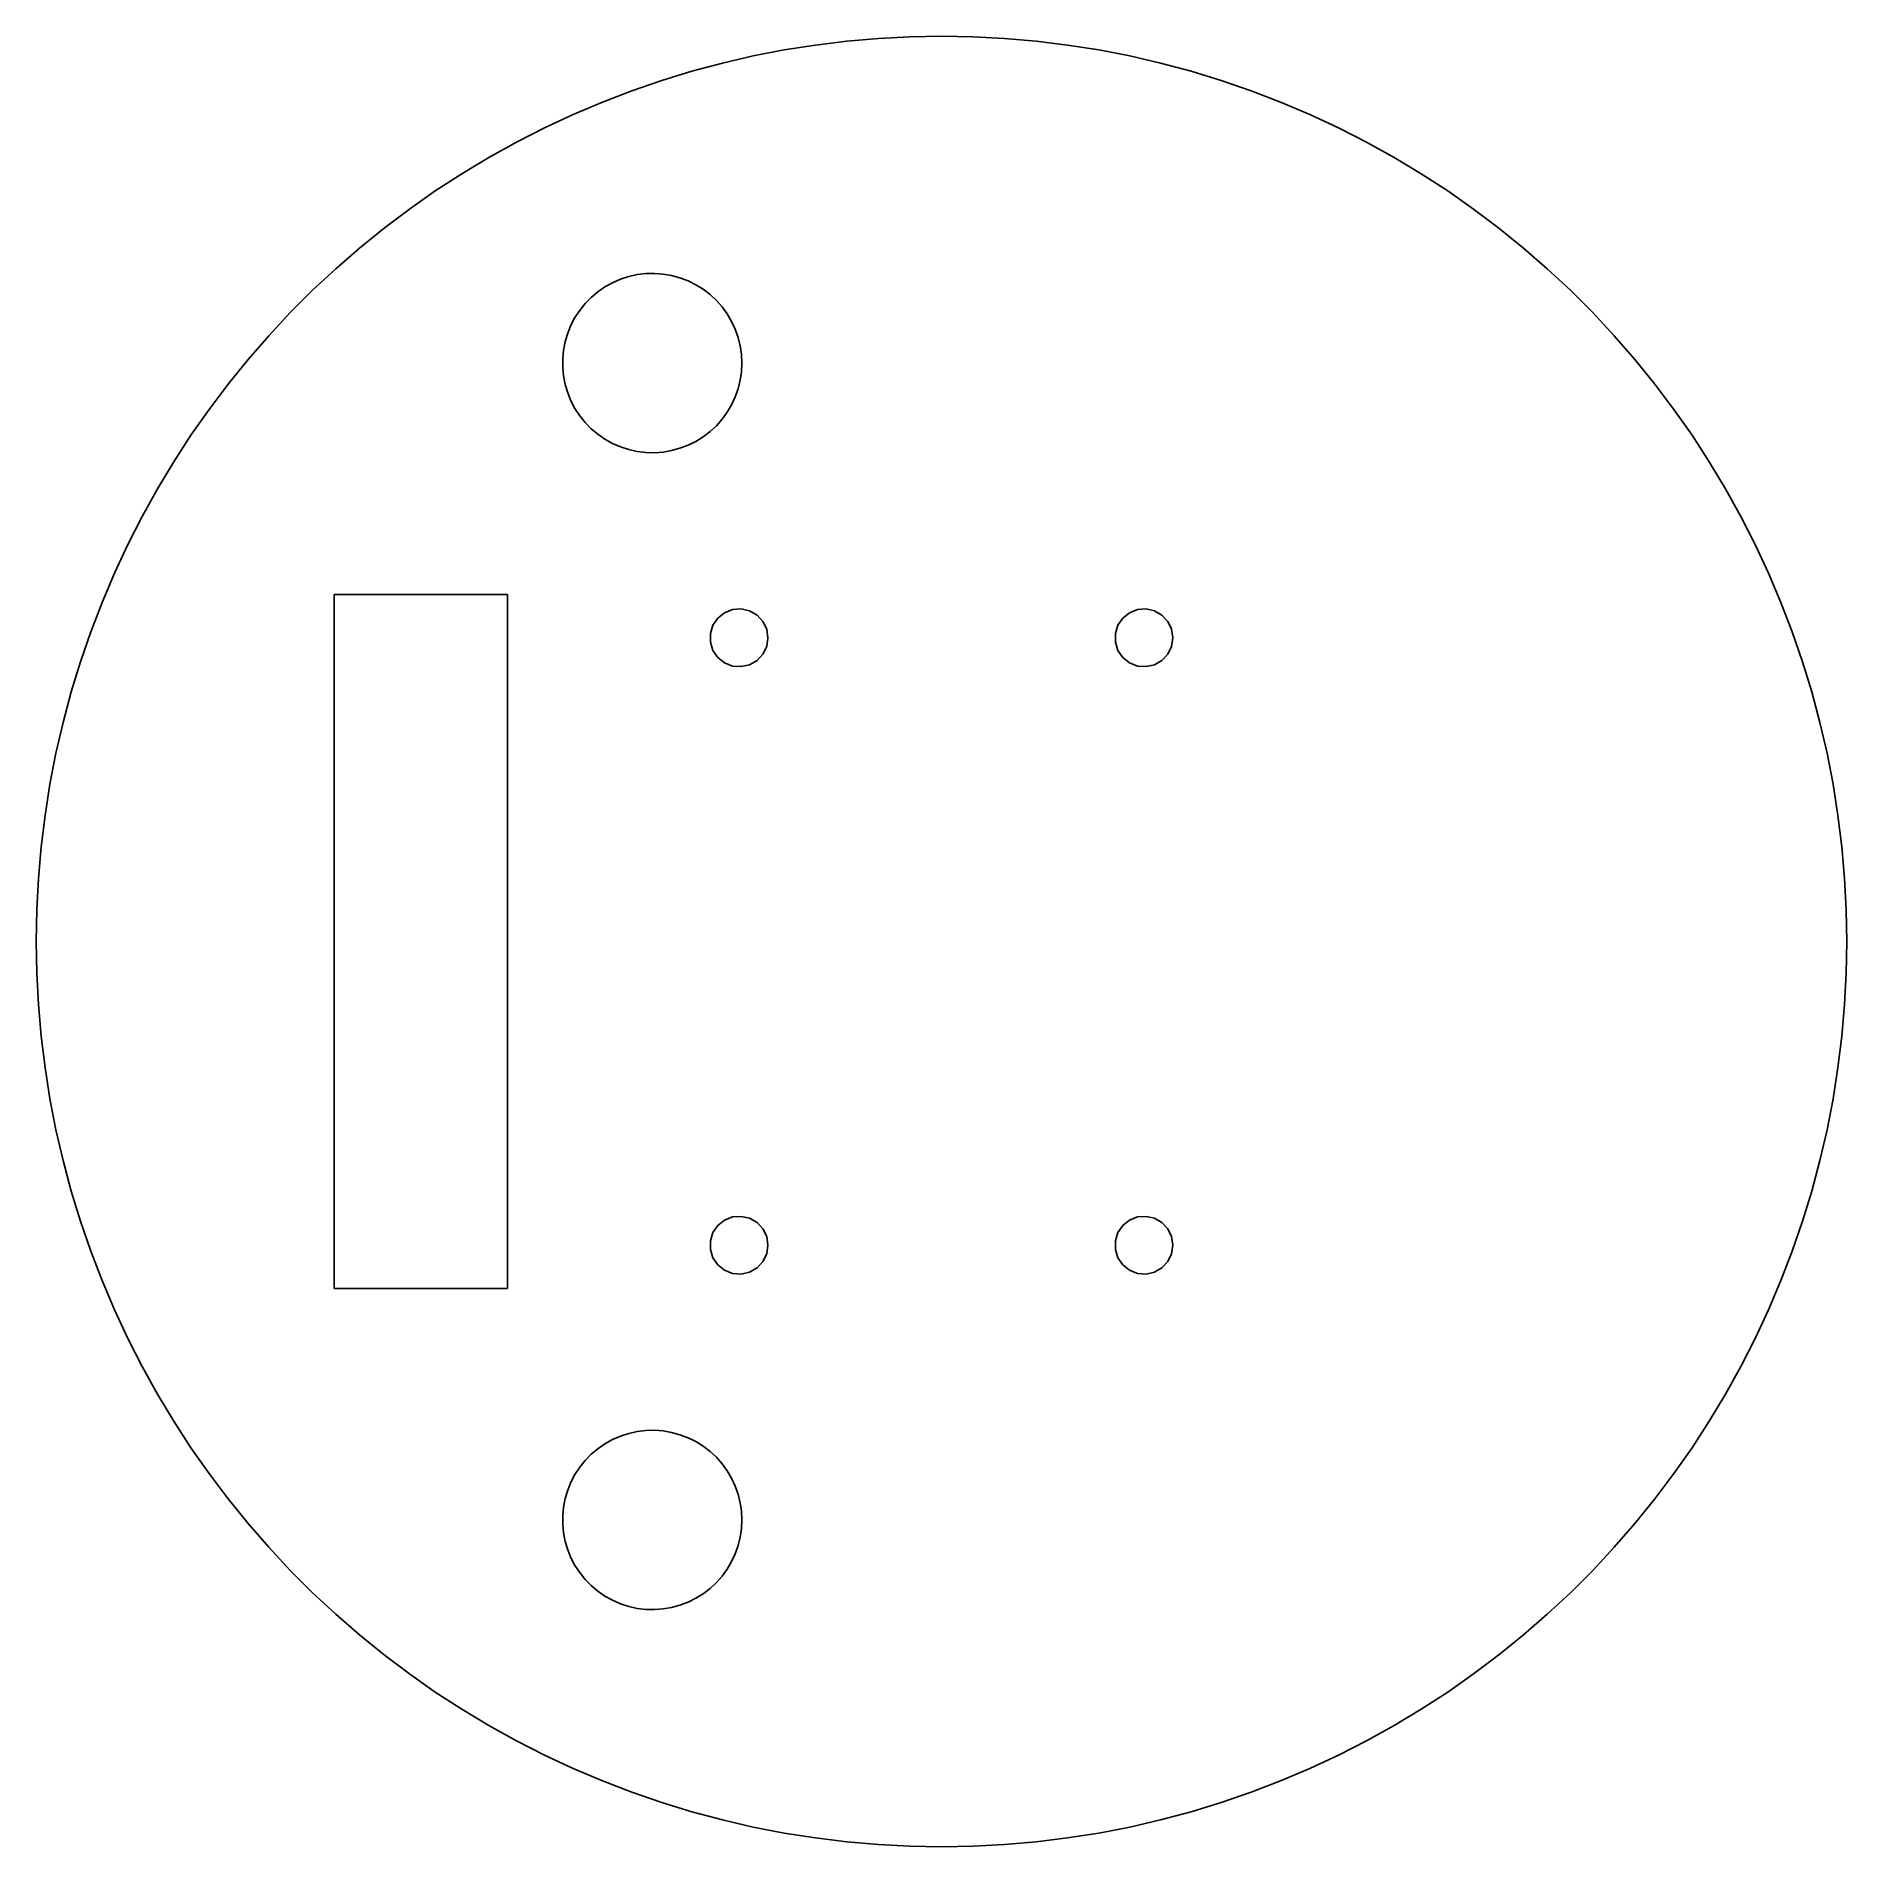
# Model space of a CAD drawing. Header units: metres. Extents: x -31.3 to 31.3, y -31.3 to 31.3.
import ezdxf

# ---------------------------------------------------------------- set-up
doc = ezdxf.new("R2010")
doc.units = ezdxf.units.M

msp = doc.modelspace()

# ---------------------------------------------------------------- linework, layer by layer
for p, q in [((0, 31.3), (-1.09235, 31.2809)), ((1.09235, 31.2809), (0, 31.3)), ((-5.43518, 30.8245), (-6.50763, 30.616)), ((-4.35611, 30.9954), (-5.43518, 30.8245)), ((-3.27173, 31.1285), (-4.35611, 30.9954)), ((-2.18336, 31.2238), (-3.27173, 31.1285)), ((-1.09235, 31.2809), (-2.18336, 31.2238)), ((2.18336, 31.2238), (1.09235, 31.2809)), ((3.27173, 31.1285), (2.18336, 31.2238)), ((4.35611, 30.9954), (3.27173, 31.1285)), ((5.43518, 30.8245), (4.35611, 30.9954)), ((6.50763, 30.616), (5.43518, 30.8245)), ((-8.62744, 30.0875), (-9.67223, 29.7681)), ((-7.57214, 30.3703), (-8.62744, 30.0875)), ((-6.50763, 30.616), (-7.57214, 30.3703)), ((7.57214, 30.3703), (6.50763, 30.616)), ((8.62744, 30.0875), (7.57214, 30.3703)), ((9.67223, 29.7681), (8.62744, 30.0875)), ((-9.67223, 29.7681), (-10.7052, 29.4124)), ((10.7052, 29.4124), (9.67223, 29.7681)), ((-11.7252, 29.0208), (-12.7309, 28.594)), ((-10.7052, 29.4124), (-11.7252, 29.0208)), ((11.7252, 29.0208), (10.7052, 29.4124)), ((12.7309, 28.594), (11.7252, 29.0208)), ((-12.7309, 28.594), (-13.721, 28.1322)), ((13.721, 28.1322), (12.7309, 28.594)), ((-14.6945, 27.6362), (-15.65, 27.1066)), ((-13.721, 28.1322), (-14.6945, 27.6362)), ((14.6945, 27.6362), (13.721, 28.1322)), ((15.65, 27.1066), (14.6945, 27.6362)), ((-15.65, 27.1066), (-16.5865, 26.5439)), ((16.5865, 26.5439), (15.65, 27.1066)), ((-16.5865, 26.5439), (-17.5027, 25.9489)), ((17.5027, 25.9489), (16.5865, 26.5439)), ((-17.5027, 25.9489), (-18.3977, 25.3222)), ((18.3977, 25.3222), (17.5027, 25.9489)), ((-18.3977, 25.3222), (-19.2702, 24.6647)), ((19.2702, 24.6647), (18.3977, 25.3222)), ((-19.2702, 24.6647), (-20.1192, 23.9772)), ((20.1192, 23.9772), (19.2702, 24.6647)), ((-20.1192, 23.9772), (-20.9438, 23.2604)), ((20.9438, 23.2604), (20.1192, 23.9772)), ((-20.9438, 23.2604), (-21.7428, 22.5153)), ((21.7428, 22.5153), (20.9438, 23.2604)), ((-11.8822, 22.4632), (-11.6357, 22.6333)), ((-11.6357, 22.6333), (-11.3739, 22.7789)), ((-11.3739, 22.7789), (-11.0993, 22.8985)), ((-11.0993, 22.8985), (-10.8144, 22.9911)), ((-10.8144, 22.9911), (-10.5219, 23.0557)), ((-10.5219, 23.0557), (-10.2245, 23.0918)), ((-10.2245, 23.0918), (-9.92508, 23.0991)), ((-9.92508, 23.0991), (-9.62633, 23.0774)), ((-9.62633, 23.0774), (-9.33105, 23.027)), ((-9.33105, 23.027), (-9.04204, 22.9483)), ((-9.04204, 22.9483), (-8.76196, 22.8421)), ((-8.76196, 22.8421), (-8.49344, 22.7093)), ((-8.49344, 22.7093), (-8.239, 22.5512)), ((-8.239, 22.5512), (-8.00098, 22.3694)), ((-21.7428, 22.5153), (-22.5153, 21.7428)), ((-12.5079, 21.8221), (-12.3204, 22.0557)), ((-12.3204, 22.0557), (-12.1111, 22.27)), ((-12.1111, 22.27), (-11.8822, 22.4632)), ((-8.00098, 22.3694), (-7.78163, 22.1654)), ((-7.78163, 22.1654), (-7.58301, 21.9412)), ((-7.58301, 21.9412), (-7.40694, 21.6988)), ((22.5153, 21.7428), (21.7428, 22.5153)), ((-22.5153, 21.7428), (-23.2604, 20.9438)), ((-12.9243, 21.0289), (-12.8113, 21.3063)), ((-12.8113, 21.3063), (-12.6721, 21.5716)), ((-12.6721, 21.5716), (-12.5079, 21.8221)), ((-7.40694, 21.6988), (-7.25508, 21.4406)), ((-7.25508, 21.4406), (-7.12885, 21.169)), ((23.2604, 20.9438), (22.5153, 21.7428)), ((-23.2604, 20.9438), (-23.9772, 20.1192)), ((-13.0675, 20.4479), (-13.0099, 20.7419)), ((-13.0099, 20.7419), (-12.9243, 21.0289)), ((-7.12885, 21.169), (-7.02943, 20.8864)), ((-7.02943, 20.8864), (-6.95775, 20.5956)), ((23.9772, 20.1192), (23.2604, 20.9438)), ((-23.9772, 20.1192), (-24.6647, 19.2702)), ((-13.0964, 20.1498), (-13.0675, 20.4479)), ((-13.0964, 19.8502), (-13.0964, 20.1498)), ((-6.95775, 20.5956), (-6.91446, 20.2992)), ((-6.91446, 20.2992), (-6.89999, 20)), ((24.6647, 19.2702), (23.9772, 20.1192)), ((-13.0675, 19.5521), (-13.0964, 19.8502)), ((-13.0099, 19.2581), (-13.0675, 19.5521)), ((-6.91446, 19.7008), (-6.95775, 19.4044)), ((-6.89999, 20), (-6.91446, 19.7008)), ((-24.6647, 19.2702), (-25.3222, 18.3977)), ((-12.9243, 18.9711), (-13.0099, 19.2581)), ((-12.8113, 18.6936), (-12.9243, 18.9711)), ((-7.12885, 18.831), (-7.25508, 18.5594)), ((-7.02943, 19.1136), (-7.12885, 18.831)), ((-6.95775, 19.4044), (-7.02943, 19.1136)), ((25.3222, 18.3977), (24.6647, 19.2702)), ((-25.3222, 18.3977), (-25.9489, 17.5027)), ((-12.6721, 18.4284), (-12.8113, 18.6936)), ((-12.5079, 18.1779), (-12.6721, 18.4284)), ((-12.3204, 17.9443), (-12.5079, 18.1779)), ((-7.40694, 18.3011), (-7.58301, 18.0588)), ((-7.25508, 18.5594), (-7.40694, 18.3011)), ((25.9489, 17.5027), (25.3222, 18.3977)), ((-12.1111, 17.73), (-12.3204, 17.9443)), ((-11.8822, 17.5368), (-12.1111, 17.73)), ((-11.6357, 17.3666), (-11.8822, 17.5368)), ((-8.00098, 17.6306), (-8.239, 17.4487)), ((-7.78163, 17.8346), (-8.00098, 17.6306)), ((-7.58301, 18.0588), (-7.78163, 17.8346)), ((-25.9489, 17.5027), (-26.5439, 16.5865)), ((-11.3739, 17.2211), (-11.6357, 17.3666)), ((-11.0993, 17.1014), (-11.3739, 17.2211)), ((-10.8144, 17.0089), (-11.0993, 17.1014)), ((-10.5219, 16.9442), (-10.8144, 17.0089)), ((-10.2245, 16.9081), (-10.5219, 16.9442)), ((-9.92508, 16.9009), (-10.2245, 16.9081)), ((-9.62633, 16.9226), (-9.92508, 16.9009)), ((-9.33105, 16.973), (-9.62633, 16.9226)), ((-9.04204, 17.0517), (-9.33105, 16.973)), ((-8.76196, 17.1579), (-9.04204, 17.0517)), ((-8.49344, 17.2907), (-8.76196, 17.1579)), ((-8.239, 17.4487), (-8.49344, 17.2907)), ((26.5439, 16.5865), (25.9489, 17.5027)), ((-26.5439, 16.5865), (-27.1066, 15.65)), ((27.1066, 15.65), (26.5439, 16.5865)), ((-27.1066, 15.65), (-27.6362, 14.6945)), ((27.6362, 14.6945), (27.1066, 15.65)), ((-27.6362, 14.6945), (-28.1322, 13.721)), ((28.1322, 13.721), (27.6362, 14.6945)), ((-28.1322, 13.721), (-28.594, 12.7309)), ((28.594, 12.7309), (28.1322, 13.721)), ((-28.594, 12.7309), (-29.0208, 11.7252)), ((29.0208, 11.7252), (28.594, 12.7309)), ((-21, -12), (-21, 12)), ((-21, 12), (-15, 12)), ((-15, 12), (-15, -12)), ((-29.0208, 11.7252), (-29.4124, 10.7052)), ((-7.73305, 11.1802), (-7.5, 11.366)), ((-7.5, 11.366), (-7.22252, 11.4749)), ((-7.22252, 11.4749), (-6.92526, 11.4972)), ((-6.92526, 11.4972), (-6.63466, 11.4309)), ((-6.63466, 11.4309), (-6.3765, 11.2818)), ((-6.3765, 11.2818), (-6.17375, 11.0633)), ((6.26694, 11.1802), (6.5, 11.366)), ((6.5, 11.366), (6.77747, 11.4749)), ((6.77747, 11.4749), (7.07472, 11.4972)), ((7.07472, 11.4972), (7.36533, 11.4309)), ((7.36533, 11.4309), (7.62349, 11.2818)), ((7.62349, 11.2818), (7.82623, 11.0633)), ((29.4124, 10.7052), (29.0208, 11.7252)), ((-29.4124, 10.7052), (-29.7681, 9.67223)), ((-7.98883, 10.649), (-7.90096, 10.9339)), ((-7.98883, 10.351), (-7.98883, 10.649)), ((-7.90096, 10.9339), (-7.73305, 11.1802)), ((-6.17375, 11.0633), (-6.04442, 10.7948)), ((-6.04442, 10.7948), (-6, 10.5)), ((6.01115, 10.649), (6.09903, 10.9339)), ((6.01115, 10.351), (6.01115, 10.649)), ((6.09903, 10.9339), (6.26694, 11.1802)), ((7.82623, 11.0633), (7.95557, 10.7948)), ((7.95557, 10.7948), (8, 10.5)), ((29.7681, 9.67223), (29.4124, 10.7052)), ((-7.90096, 10.0661), (-7.98883, 10.351)), ((-7.73305, 9.81982), (-7.90096, 10.0661)), ((-6.04442, 10.2052), (-6.17375, 9.93668)), ((-6, 10.5), (-6.04442, 10.2052)), ((6.09903, 10.0661), (6.01115, 10.351)), ((6.26694, 9.81982), (6.09903, 10.0661)), ((7.95557, 10.2052), (7.82623, 9.93668)), ((8, 10.5), (7.95557, 10.2052)), ((-29.7681, 9.67223), (-30.0875, 8.62744)), ((-7.5, 9.63397), (-7.73305, 9.81982)), ((-7.22252, 9.52507), (-7.5, 9.63397)), ((-6.92526, 9.50279), (-7.22252, 9.52507)), ((-6.63466, 9.56912), (-6.92526, 9.50279)), ((-6.3765, 9.71815), (-6.63466, 9.56912)), ((-6.17375, 9.93668), (-6.3765, 9.71815)), ((6.5, 9.63397), (6.26694, 9.81982)), ((6.77747, 9.52507), (6.5, 9.63397)), ((7.07472, 9.50279), (6.77747, 9.52507)), ((7.36533, 9.56912), (7.07472, 9.50279)), ((7.62349, 9.71815), (7.36533, 9.56912)), ((7.82623, 9.93668), (7.62349, 9.71815)), ((30.0875, 8.62744), (29.7681, 9.67223)), ((-30.0875, 8.62744), (-30.3703, 7.57214)), ((30.3703, 7.57214), (30.0875, 8.62744)), ((-30.3703, 7.57214), (-30.616, 6.50763)), ((30.616, 6.50763), (30.3703, 7.57214)), ((-30.616, 6.50763), (-30.8245, 5.43518)), ((30.8245, 5.43518), (30.616, 6.50763)), ((-30.8245, 5.43518), (-30.9954, 4.35611)), ((30.9954, 4.35611), (30.8245, 5.43518)), ((-30.9954, 4.35611), (-31.1285, 3.27173)), ((31.1285, 3.27173), (30.9954, 4.35611)), ((-31.1285, 3.27173), (-31.2238, 2.18336)), ((31.2238, 2.18336), (31.1285, 3.27173)), ((-31.2238, 2.18336), (-31.2809, 1.09235)), ((31.2809, 1.09235), (31.2238, 2.18336)), ((-31.2809, 1.09235), (-31.3, 0)), ((31.3, 0), (31.2809, 1.09235)), ((-31.3, 0), (-31.2809, -1.09235)), ((31.2809, -1.09235), (31.3, 0)), ((-31.2809, -1.09235), (-31.2238, -2.18336)), ((31.2238, -2.18336), (31.2809, -1.09235)), ((-31.2238, -2.18336), (-31.1285, -3.27173)), ((31.1285, -3.27173), (31.2238, -2.18336)), ((-31.1285, -3.27173), (-30.9954, -4.35611)), ((30.9954, -4.35611), (31.1285, -3.27173)), ((-30.9954, -4.35611), (-30.8245, -5.43518)), ((30.8245, -5.43518), (30.9954, -4.35611)), ((-30.8245, -5.43518), (-30.616, -6.50763)), ((30.616, -6.50763), (30.8245, -5.43518)), ((-30.616, -6.50763), (-30.3703, -7.57214)), ((30.3703, -7.57214), (30.616, -6.50763)), ((-30.3703, -7.57214), (-30.0875, -8.62744)), ((30.0875, -8.62744), (30.3703, -7.57214)), ((-30.0875, -8.62744), (-29.7681, -9.67223)), ((29.7681, -9.67223), (30.0875, -8.62744)), ((-29.7681, -9.67223), (-29.4124, -10.7052)), ((-7.90096, -10.0661), (-7.73305, -9.81982)), ((-7.73305, -9.81982), (-7.5, -9.63397)), ((-7.5, -9.63397), (-7.22252, -9.52507)), ((-7.22252, -9.52507), (-6.92526, -9.50279)), ((-6.92526, -9.50279), (-6.63466, -9.56912)), ((-6.63466, -9.56912), (-6.3765, -9.71815)), ((-6.3765, -9.71815), (-6.17375, -9.93668)), ((-6.17375, -9.93668), (-6.04442, -10.2052)), ((6.09903, -10.0661), (6.26694, -9.81982)), ((6.26694, -9.81982), (6.5, -9.63397)), ((6.5, -9.63397), (6.77747, -9.52507)), ((6.77747, -9.52507), (7.07472, -9.50279)), ((7.07472, -9.50279), (7.36533, -9.56912)), ((7.36533, -9.56912), (7.62349, -9.71815)), ((7.62349, -9.71815), (7.82623, -9.93668)), ((7.82623, -9.93668), (7.95557, -10.2052)), ((29.4124, -10.7052), (29.7681, -9.67223)), ((-7.98883, -10.351), (-7.90096, -10.0661)), ((-7.98883, -10.649), (-7.98883, -10.351)), ((-6.04442, -10.2052), (-6, -10.5)), ((-6, -10.5), (-6.04442, -10.7948)), ((6.01115, -10.351), (6.09903, -10.0661)), ((6.01115, -10.649), (6.01115, -10.351)), ((7.95557, -10.2052), (8, -10.5)), ((8, -10.5), (7.95557, -10.7948)), ((-29.4124, -10.7052), (-29.0208, -11.7252)), ((-7.90096, -10.9339), (-7.98883, -10.649)), ((-7.73305, -11.1802), (-7.90096, -10.9339)), ((-7.5, -11.366), (-7.73305, -11.1802)), ((-6.17375, -11.0633), (-6.3765, -11.2818)), ((-6.04442, -10.7948), (-6.17375, -11.0633)), ((6.09903, -10.9339), (6.01115, -10.649)), ((6.26694, -11.1802), (6.09903, -10.9339)), ((6.5, -11.366), (6.26694, -11.1802)), ((7.82623, -11.0633), (7.62349, -11.2818)), ((7.95557, -10.7948), (7.82623, -11.0633)), ((29.0208, -11.7252), (29.4124, -10.7052)), ((-29.0208, -11.7252), (-28.594, -12.7309)), ((-7.22252, -11.4749), (-7.5, -11.366)), ((-6.92526, -11.4972), (-7.22252, -11.4749)), ((-6.63466, -11.4309), (-6.92526, -11.4972)), ((-6.3765, -11.2818), (-6.63466, -11.4309)), ((6.77747, -11.4749), (6.5, -11.366)), ((7.07472, -11.4972), (6.77747, -11.4749)), ((7.36533, -11.4309), (7.07472, -11.4972)), ((7.62349, -11.2818), (7.36533, -11.4309)), ((28.594, -12.7309), (29.0208, -11.7252)), ((-15, -12), (-21, -12)), ((-28.594, -12.7309), (-28.1322, -13.721)), ((28.1322, -13.721), (28.594, -12.7309)), ((-28.1322, -13.721), (-27.6362, -14.6945)), ((27.6362, -14.6945), (28.1322, -13.721)), ((-27.6362, -14.6945), (-27.1066, -15.65)), ((27.1066, -15.65), (27.6362, -14.6945)), ((-27.1066, -15.65), (-26.5439, -16.5865)), ((26.5439, -16.5865), (27.1066, -15.65)), ((-26.5439, -16.5865), (-25.9489, -17.5027)), ((-10.2245, -16.9081), (-9.92508, -16.9009)), ((-9.92508, -16.9009), (-9.62633, -16.9226)), ((25.9489, -17.5027), (26.5439, -16.5865)), ((-25.9489, -17.5027), (-25.3222, -18.3977)), ((-11.8822, -17.5368), (-11.6357, -17.3666)), ((-11.6357, -17.3666), (-11.3739, -17.2211)), ((-11.3739, -17.2211), (-11.0993, -17.1014)), ((-11.0993, -17.1014), (-10.8144, -17.0089)), ((-10.8144, -17.0089), (-10.5219, -16.9442)), ((-10.5219, -16.9442), (-10.2245, -16.9081)), ((-9.62633, -16.9226), (-9.33105, -16.973)), ((-9.33105, -16.973), (-9.04204, -17.0517)), ((-9.04204, -17.0517), (-8.76196, -17.1579)), ((-8.76196, -17.1579), (-8.49344, -17.2907)), ((-8.49344, -17.2907), (-8.239, -17.4487)), ((-8.239, -17.4487), (-8.00098, -17.6306)), ((25.3222, -18.3977), (25.9489, -17.5027)), ((-12.5079, -18.1779), (-12.3204, -17.9443)), ((-12.3204, -17.9443), (-12.1111, -17.73)), ((-12.1111, -17.73), (-11.8822, -17.5368)), ((-8.00098, -17.6306), (-7.78163, -17.8346)), ((-7.78163, -17.8346), (-7.58301, -18.0588)), ((-7.58301, -18.0588), (-7.40694, -18.3011)), ((-25.3222, -18.3977), (-24.6647, -19.2702)), ((-12.9243, -18.9711), (-12.8113, -18.6936)), ((-12.8113, -18.6936), (-12.6721, -18.4284)), ((-12.6721, -18.4284), (-12.5079, -18.1779)), ((-7.40694, -18.3011), (-7.25508, -18.5594)), ((-7.25508, -18.5594), (-7.12885, -18.831)), ((24.6647, -19.2702), (25.3222, -18.3977)), ((-24.6647, -19.2702), (-23.9772, -20.1192)), ((-13.0675, -19.5521), (-13.0099, -19.2581)), ((-13.0099, -19.2581), (-12.9243, -18.9711)), ((-7.12885, -18.831), (-7.02943, -19.1136)), ((-7.02943, -19.1136), (-6.95775, -19.4044)), ((-6.95775, -19.4044), (-6.91446, -19.7008)), ((23.9772, -20.1192), (24.6647, -19.2702)), ((-13.0964, -19.8502), (-13.0675, -19.5521)), ((-13.0964, -20.1498), (-13.0964, -19.8502)), ((-6.91446, -19.7008), (-6.89999, -20)), ((-6.89999, -20), (-6.91446, -20.2992)), ((-23.9772, -20.1192), (-23.2604, -20.9438)), ((-13.0675, -20.4479), (-13.0964, -20.1498)), ((-13.0099, -20.7419), (-13.0675, -20.4479)), ((-6.95775, -20.5956), (-7.02943, -20.8864)), ((-6.91446, -20.2992), (-6.95775, -20.5956)), ((23.2604, -20.9438), (23.9772, -20.1192)), ((-23.2604, -20.9438), (-22.5153, -21.7428)), ((-12.9243, -21.0289), (-13.0099, -20.7419)), ((-12.8113, -21.3063), (-12.9243, -21.0289)), ((-7.12885, -21.169), (-7.25508, -21.4406)), ((-7.02943, -20.8864), (-7.12885, -21.169)), ((22.5153, -21.7428), (23.2604, -20.9438)), ((-22.5153, -21.7428), (-21.7428, -22.5153)), ((-12.6721, -21.5716), (-12.8113, -21.3063)), ((-12.5079, -21.8221), (-12.6721, -21.5716)), ((-12.3204, -22.0557), (-12.5079, -21.8221)), ((-7.40694, -21.6988), (-7.58301, -21.9412)), ((-7.25508, -21.4406), (-7.40694, -21.6988)), ((21.7428, -22.5153), (22.5153, -21.7428)), ((-21.7428, -22.5153), (-20.9438, -23.2604)), ((-12.1111, -22.27), (-12.3204, -22.0557)), ((-11.8822, -22.4632), (-12.1111, -22.27)), ((-11.6357, -22.6333), (-11.8822, -22.4632)), ((-8.00098, -22.3694), (-8.239, -22.5512)), ((-7.78163, -22.1654), (-8.00098, -22.3694)), ((-7.58301, -21.9412), (-7.78163, -22.1654)), ((20.9438, -23.2604), (21.7428, -22.5153)), ((-11.3739, -22.7789), (-11.6357, -22.6333)), ((-11.0993, -22.8985), (-11.3739, -22.7789)), ((-10.8144, -22.9911), (-11.0993, -22.8985)), ((-10.5219, -23.0557), (-10.8144, -22.9911)), ((-10.2245, -23.0918), (-10.5219, -23.0557)), ((-9.92508, -23.0991), (-10.2245, -23.0918)), ((-9.62633, -23.0774), (-9.92508, -23.0991)), ((-9.33105, -23.027), (-9.62633, -23.0774)), ((-9.04204, -22.9483), (-9.33105, -23.027)), ((-8.76196, -22.8421), (-9.04204, -22.9483)), ((-8.49344, -22.7093), (-8.76196, -22.8421)), ((-8.239, -22.5512), (-8.49344, -22.7093)), ((-20.9438, -23.2604), (-20.1192, -23.9772)), ((20.1192, -23.9772), (20.9438, -23.2604)), ((-20.1192, -23.9772), (-19.2702, -24.6647)), ((19.2702, -24.6647), (20.1192, -23.9772)), ((-19.2702, -24.6647), (-18.3977, -25.3222)), ((18.3977, -25.3222), (19.2702, -24.6647)), ((-18.3977, -25.3222), (-17.5027, -25.9489)), ((17.5027, -25.9489), (18.3977, -25.3222)), ((-17.5027, -25.9489), (-16.5865, -26.5439)), ((16.5865, -26.5439), (17.5027, -25.9489)), ((-16.5865, -26.5439), (-15.65, -27.1066)), ((15.65, -27.1066), (16.5865, -26.5439)), ((-15.65, -27.1066), (-14.6945, -27.6362)), ((14.6945, -27.6362), (15.65, -27.1066)), ((-14.6945, -27.6362), (-13.721, -28.1322)), ((-13.721, -28.1322), (-12.7309, -28.594)), ((12.7309, -28.594), (13.721, -28.1322)), ((13.721, -28.1322), (14.6945, -27.6362)), ((-12.7309, -28.594), (-11.7252, -29.0208)), ((11.7252, -29.0208), (12.7309, -28.594)), ((-11.7252, -29.0208), (-10.7052, -29.4124)), ((-10.7052, -29.4124), (-9.67223, -29.7681)), ((9.67223, -29.7681), (10.7052, -29.4124)), ((10.7052, -29.4124), (11.7252, -29.0208)), ((-9.67223, -29.7681), (-8.62744, -30.0875)), ((8.62744, -30.0875), (9.67223, -29.7681)), ((-8.62744, -30.0875), (-7.57214, -30.3703)), ((-7.57214, -30.3703), (-6.50763, -30.616)), ((-6.50763, -30.616), (-5.43518, -30.8245)), ((5.43518, -30.8245), (6.50763, -30.616)), ((6.50763, -30.616), (7.57214, -30.3703)), ((7.57214, -30.3703), (8.62744, -30.0875)), ((-5.43518, -30.8245), (-4.35611, -30.9954)), ((-4.35611, -30.9954), (-3.27173, -31.1285)), ((-3.27173, -31.1285), (-2.18336, -31.2238)), ((-2.18336, -31.2238), (-1.09235, -31.2809)), ((-1.09235, -31.2809), (0, -31.3)), ((0, -31.3), (1.09235, -31.2809)), ((1.09235, -31.2809), (2.18336, -31.2238)), ((2.18336, -31.2238), (3.27173, -31.1285)), ((3.27173, -31.1285), (4.35611, -30.9954)), ((4.35611, -30.9954), (5.43518, -30.8245))]:
    msp.add_line(p, q)

doc.saveas('drawing.dxf')
